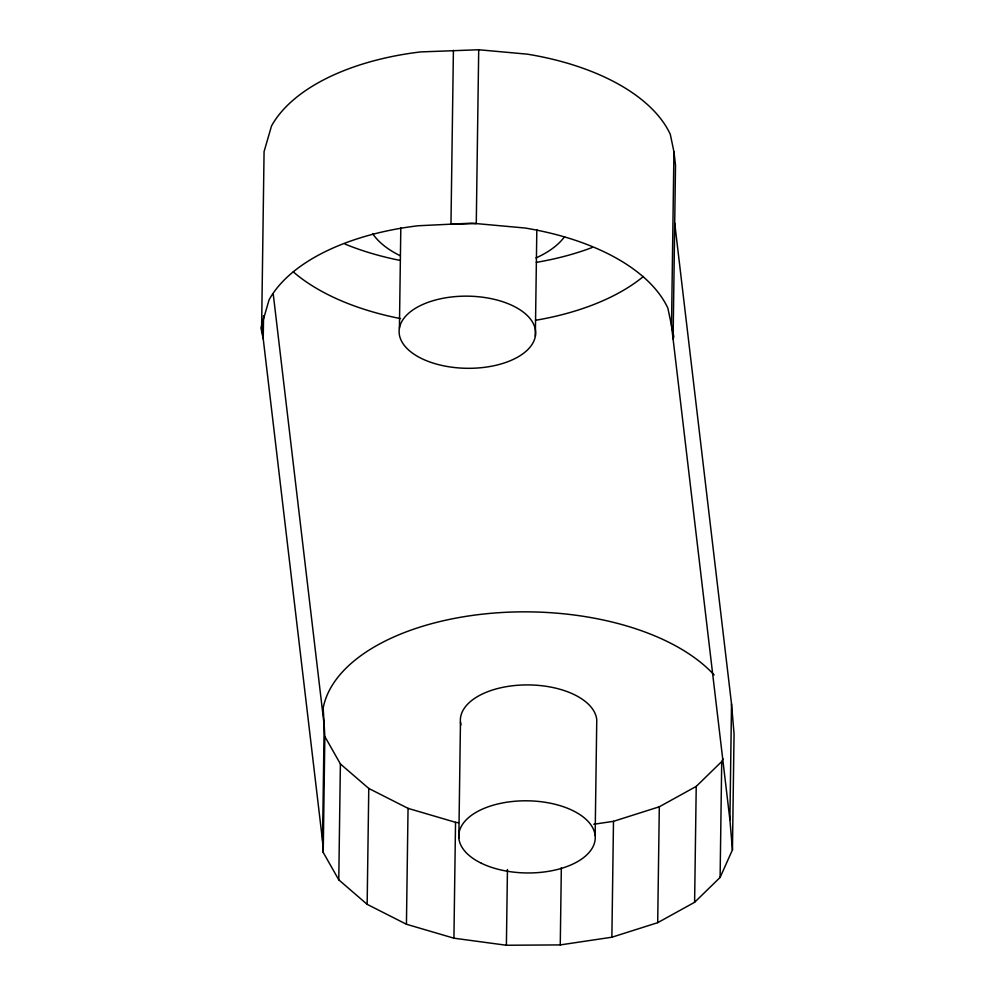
<?xml version="1.0" encoding="UTF-8"?>
<svg xmlns="http://www.w3.org/2000/svg" width="995" height="995" viewBox="0 0 995 995"><rect width="100%" height="100%" fill="white"/><g stroke="black" fill="none" stroke-linecap="round" stroke-linejoin="round"><path stroke-width="1.49" d="M263.551 315.664L263.227 338.835L260.939 327.877L269.085 299.806A206.487 109.114 0.8 0 1 418.087 225.766L471.655 223.166L524.937 228.004A206.487 109.114 0.8 0 1 667.881 308.189L673.802 336.571L673.093 338.996L675.518 165.158L673.938 151.775L670.307 134.35A206.487 109.114 0.8 0 0 527.362 54.165L478.707 49.75L420.512 51.927A206.487 109.114 0.8 0 0 271.511 125.967L264.073 151.613L261.648 325.452L322.542 840.875L323.213 852.404L338.773 879.841L367.155 904.343L406.433 924.255L453.919 938.198L506.393 945.25L560.26 944.914L611.875 937.215L657.695 922.676L694.61 902.291L720.106 877.441L732.444 849.842L734.061 733.949L731.524 703.925L674.709 223.104M322.542 840.875L324.159 724.982L273.215 293.786M323.213 852.404L324.843 736.524L323.176 708.03A206.487 109.114 0.8 0 1 492.177 613.206A206.487 109.114 0.8 0 1 714.099 674.921M338.773 879.841L340.389 763.949L324.843 736.524M367.155 904.343L368.772 788.45L340.389 763.949M399.418 328.188L400.811 227.743M406.433 924.255L408.049 808.363L368.772 788.45M453.409 50.335L450.971 224.173L476.269 223.589L478.707 49.75M453.919 938.198L455.536 822.318L408.049 808.363M458.844 838.163L460.461 722.27M506.393 945.25L507.45 869.53M535.335 336.273A68.257 36.069 0.8 0 0 438.894 299.159A68.257 36.069 0.8 0 0 427.887 361.26A68.257 36.069 0.8 0 0 535.335 336.273L536.827 229.646M560.26 944.914L561.342 867.652M595.147 835.601L596.764 719.708A68.257 36.069 0.8 0 0 522.35 685.008A68.257 36.069 0.8 0 0 460.921 724.945M611.875 937.215L613.492 821.323L659.312 806.783L696.226 786.398L721.723 761.548L722.955 758.787M657.695 922.676L659.312 806.783M673.938 151.775L671.513 325.614L729.907 819.818L732.444 849.842M694.61 902.291L696.226 786.398M720.106 877.441L721.723 761.548M729.907 819.818L731.524 703.925M593.754 824.258L613.492 821.323M455.536 822.318L458.533 822.716M564.575 236.686A102.385 54.103 0.8 0 1 535.932 257.954M400.214 255.727A102.385 54.103 0.8 0 1 372.715 233.775M592.062 247.556A206.487 109.114 0.8 0 1 536.33 262.357M399.828 260.354A206.487 109.114 0.8 0 1 345.016 244.073M643.454 276.448A206.487 109.114 0.8 0 1 535.521 320.303M400.562 318.599A206.487 109.114 0.8 0 1 293.276 271.871M481.431 863.287A68.257 36.069 0.8 0 0 593.791 844.966A68.257 36.069 0.8 0 0 505.758 802.38A68.257 36.069 0.8 0 0 481.431 863.287"/></g></svg>
